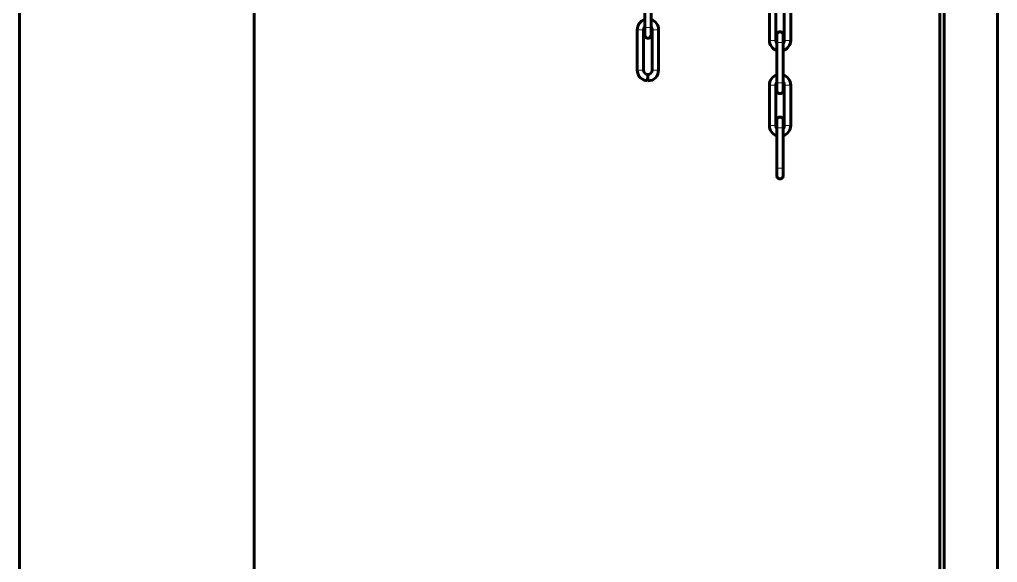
# Model space of a CAD drawing. Header units: millimetres. Extents: x 0 to 840, y 0 to 594.
# Drawn here: x 515.09 to 523.12, y 257.14 to 261.6 of the extents above; entities that cross this region are included whole.
import ezdxf

# ---------------------------------------------------------------- set-up
doc = ezdxf.new("R2010")
doc.units = ezdxf.units.MM
doc.linetypes.add('K5LT_BASIC', pattern=[0])
doc.linetypes.add('K5LT_THIN', pattern=[0])
doc.layers.add('Системный слой', color=7, linetype='Continuous')

# ---------------------------------------------------------------- blocks, each defined once
blk = doc.blocks.new('U424')
at = {"layer": 'Системный слой', "color": 5, "linetype": 'K5LT_BASIC', "lineweight": 60, "true_color": 0x0000ff}
for p, q in [((520.222, 261.8685), (520.222, 261.536)), ((520.2745, 261.8685), (520.2745, 261.536)), ((520.2745, 261.602), (520.2745, 261.8026)), ((521.2458, 261.431), (521.2458, 261.7635)), ((521.2983, 261.431), (521.2983, 261.7635)), ((521.3683, 261.7635), (521.3683, 261.431)), ((521.4208, 261.7635), (521.4208, 261.431)), ((520.1608, 261.5185), (520.1608, 261.186)), ((520.2133, 261.5185), (520.2133, 261.186)), ((520.222, 261.536), (520.222, 261.5417)), ((520.222, 261.4748), (520.222, 261.536)), ((520.222, 261.536), (520.222, 261.4748)), ((520.2745, 261.536), (520.2745, 261.5417)), ((520.2745, 261.4748), (520.2745, 261.536)), ((520.2745, 261.536), (520.2745, 261.4748)), ((520.2833, 261.186), (520.2833, 261.5185)), ((520.3358, 261.186), (520.3358, 261.5185)), ((521.307, 261.4748), (521.307, 261.4135)), ((521.307, 261.4135), (521.307, 261.4748)), ((521.3595, 261.4748), (521.3595, 261.4135)), ((521.3595, 261.4135), (521.3595, 261.4748)), ((521.307, 261.081), (521.307, 261.4135)), ((521.307, 261.4135), (521.307, 261.4079)), ((521.307, 261.3476), (521.307, 261.147)), ((521.3595, 261.081), (521.3595, 261.4135)), ((521.3595, 261.4135), (521.3595, 261.4079)), ((521.3595, 261.3476), (521.3595, 261.147)), ((520.2458, 261.0986), (520.2473, 261.1511)), ((520.2483, 261.0985), (520.2483, 261.151)), ((521.2458, 260.731), (521.2458, 261.0635)), ((521.2983, 260.731), (521.2983, 261.0635)), ((521.307, 261.0867), (521.307, 261.081)), ((521.307, 261.081), (521.307, 261.0198)), ((521.307, 261.081), (521.307, 261.0198)), ((521.3595, 261.0867), (521.3595, 261.081)), ((521.3595, 261.081), (521.3595, 261.0198)), ((521.3595, 261.081), (521.3595, 261.0198)), ((521.3683, 261.0635), (521.3683, 260.731)), ((521.4208, 261.0635), (521.4208, 260.731)), ((521.307, 260.7748), (521.307, 260.7135)), ((521.307, 260.7135), (521.307, 260.7748)), ((521.307, 260.381), (521.307, 260.7135)), ((521.307, 260.7135), (521.307, 260.7079)), ((521.3595, 260.7748), (521.3595, 260.7135)), ((521.3595, 260.7135), (521.3595, 260.7748)), ((521.3595, 260.381), (521.3595, 260.7135)), ((521.3595, 260.7135), (521.3595, 260.7079)), ((521.307, 260.6476), (521.307, 260.381)), ((521.3595, 260.6476), (521.3595, 260.381)), ((521.307, 260.381), (521.307, 260.3198)), ((521.307, 260.381), (521.307, 260.3198)), ((521.3595, 260.381), (521.3595, 260.3198)), ((521.3595, 260.381), (521.3595, 260.3198))]:
    blk.add_line(p, q, dxfattribs=at)
at = {"layer": 'Системный слой', "color": 7, "linetype": 'K5LT_THIN', "lineweight": 18}
for p, q in [((520.1608, 261.5185), (520.2133, 261.5185)), ((520.222, 261.536), (520.2745, 261.536)), ((520.2833, 261.5185), (520.3358, 261.5185)), ((521.2458, 261.431), (521.2983, 261.431)), ((521.3683, 261.431), (521.4208, 261.431)), ((521.3595, 261.4135), (521.307, 261.4135)), ((520.2133, 261.186), (520.1608, 261.186)), ((520.3358, 261.186), (520.2833, 261.186)), ((521.2983, 261.0635), (521.2458, 261.0635)), ((521.307, 261.081), (521.3595, 261.081)), ((521.4208, 261.0635), (521.3683, 261.0635)), ((521.2458, 260.731), (521.2983, 260.731)), ((521.3595, 260.7135), (521.307, 260.7135)), ((521.3683, 260.731), (521.4208, 260.731)), ((521.307, 260.381), (521.3595, 260.381))]:
    blk.add_line(p, q, dxfattribs=at)
at = {"layer": 'Системный слой', "color": 5, "linetype": 'K5LT_BASIC', "lineweight": 60, "true_color": 0x0000ff}
for centre, radius, start, end in [((520.2483, 261.5185), 0.0875, 107.44947, 179.99994), ((520.2483, 261.5185), 0.0875, 359.99975, 72.53428), ((520.2483, 261.5185), 0.035, 138.56101, 180.00019), ((520.2483, 261.5185), 0.035, 359.99983, 41.38042), ((521.3333, 261.4748), 0.0263, 359.94632, 180.05368), ((520.2483, 261.4748), 0.0262, 179.94632, 0.05368), ((521.3333, 261.431), 0.0875, 180.00006, 252.55053), ((521.3333, 261.431), 0.035, 179.99981, 221.43899), ((521.3333, 261.431), 0.035, 318.61958, 0.00017), ((521.3333, 261.431), 0.0875, 287.46572, 0.00025), ((520.2483, 261.186), 0.0875, 179.99975, 268.37215), ((520.2483, 261.186), 0.035, 179.99987, 268.38622), ((520.2483, 261.186), 0.0875, 270.00939, 359.99994), ((520.2483, 261.186), 0.035, 270.02346, 0.00016), ((521.3333, 261.0635), 0.0875, 107.4478, 180.00024), ((521.3333, 261.0635), 0.0875, 0.00006, 72.53256), ((521.3333, 261.0635), 0.035, 138.55483, 180.00017), ((521.3333, 261.0635), 0.035, 359.99982, 41.37421), ((521.3333, 260.7748), 0.0263, 359.94632, 180.05368), ((521.3333, 260.731), 0.0875, 180.00006, 252.55053), ((521.3333, 260.731), 0.035, 179.99981, 221.43899), ((521.3333, 260.731), 0.035, 318.61958, 0.00017), ((521.3333, 260.731), 0.0875, 287.46572, 0.00025)]:
    blk.add_arc(centre, radius, start, end, dxfattribs=at)
for centre, major_axis, ratio, start_param, end_param in [((520.2483, 261.4748), (-0.0262, 0), 0.999592, 0, 0.000937), ((520.2483, 261.4748), (-0.0262, 0), 0.999592, 3.140655, 3.141593), ((521.3333, 261.4748), (0.0263, 0), 0.999592, 3.140655, 3.141593), ((521.3333, 261.4748), (0.0263, 0), 0.999592, 0, 0.000937), ((521.3333, 261.0198), (-0.0263, 0), 1, 6.283089, 9.424874), ((521.3333, 260.7748), (0.0263, 0), 0.999592, 3.140655, 3.141593), ((521.3333, 260.7748), (0.0263, 0), 0.999592, 0, 0.000937), ((521.3333, 260.3198), (-0.0263, 0), 1, 6.283089, 9.424874)]:
    blk.add_ellipse(centre, major_axis=major_axis, ratio=ratio, start_param=start_param, end_param=end_param, dxfattribs=at)

msp = doc.modelspace()

# ---------------------------------------------------------------- linework, layer by layer
at = {"layer": 'Системный слой', "color": 5, "linetype": 'K5LT_BASIC', "lineweight": 60, "true_color": 0x0000ff}
for p, q in [((515.08952, 265.64044), (515.08952, 231.63794)), ((522.6458, 217.25229), (522.6458, 265.11479)), ((522.6808, 265.11479), (522.6808, 217.25229)), ((523.1183, 217.25229), (523.1183, 265.11479)), ((517.01452, 264.98592), (517.01452, 225.05092))]:
    msp.add_line(p, q, dxfattribs=at)

# ---------------------------------------------------------------- block references
at = {"layer": 'Системный слой'}
msp.add_blockref('U424', (0, 0), dxfattribs=at)

doc.saveas('drawing.dxf')
